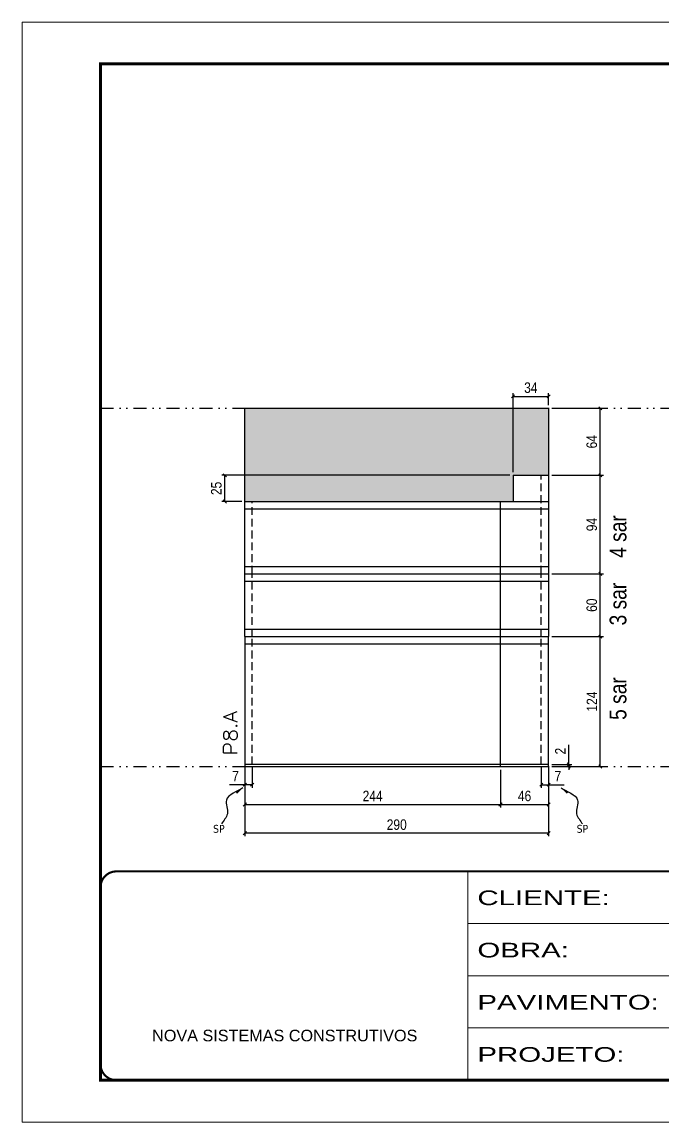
# Model space of a CAD drawing. Extents: x 14400 to 27878, y -21631 to 6985.
# Drawn here: x 19182 to 19793, y 2489 to 3539 of the extents above; entities that cross this region are included whole.
import ezdxf

# ---------------------------------------------------------------- set-up
doc = ezdxf.new("R2010")
doc.units = 0
for name, pattern in [('CONTINUO', [0]), ('DASHED', [0.75, 0.5, -0.25]), ('DIVIDE2', [0.625, 0.25, -0.125, 0, -0.125, 0, -0.125]), ('HIDDEN', [0.375, 0.25, -0.125])]:
    doc.linetypes.add(name, pattern=pattern)
for name, color, linetype in [('COTA', 241, 'Continuous'), ('NOMENCLATURA', 7, 'Continuous'), ('Nível', 160, 'Continuous'), ('Painéis', 200, 'Continuous'), ('SARR_2.2x7', 40, 'Continuous'), ('Sarrafo de Pressão', 42, 'HIDDEN'), ('texto', 7, 'Continuous')]:
    doc.layers.add(name, color=color, linetype=linetype)
for name, color, linetype, lineweight in [('Folhas', 255, 'Continuous', 9), ('SARRAFO DE PRESSAO', 251, 'DASHED', 9), ('Texto Seção', 7, 'Continuous', 15)]:
    doc.layers.add(name, color=color, linetype=linetype, lineweight=lineweight)
doc.styles.add('ARIAL', font='arial.ttf')
doc.styles.add('ARIAL_NARROW', font='ARIALN.TTF', dxfattribs={"height": 0.2})
doc.styles.add('COTA TECNICA', font='techl___.ttf', dxfattribs={"height": 10})
doc.styles.add('COTA TECNICA-50', font='techl___.ttf', dxfattribs={"height": 10})
doc.styles.add('REGUA-120', font='ROMANS.shx', dxfattribs={"height": 15})
doc.styles.get("Standard").update_dxf_attribs({"font": 'arial.ttf'})
doc.styles.add('Tecnologia', font='')
doc.styles.get('Tecnologia').set_extended_font_data('Forgotten Futurist')
doc.dimstyles.new('COTA PAINEL-50', dxfattribs={"dimtxt": 10, "dimasz": 3, "dimexe": 3, "dimexo": 3, "dimgap": 3, "dimtad": 1, "dimdec": 1, "dimzin": 12, "dimdsep": 46, "dimtxsty": 'COTA TECNICA-50', "dimblk1": 'OBLIQUE', "dimblk2": 'OBLIQUE', "dimsah": 1, "dimcen": 0.9, "dimclrd": 4, "dimclre": 4, "dimclrt": 240, "dimadec": 1, "dimazin": 3, "dimtfac": 1, "dimtdec": 1, "dimtmove": 0, "dimatfit": 3, "dimfxl": 1, "dimtolj": 1, "dimtzin": 12, "dimarcsym": 0})
doc.dimstyles.new('PAINEL', dxfattribs={"dimtxt": 10, "dimasz": 3, "dimexe": 3, "dimexo": 3, "dimgap": 3, "dimtad": 1, "dimdec": 1, "dimzin": 12, "dimdsep": 46, "dimtxsty": 'COTA TECNICA', "dimblk1": 'OBLIQUE', "dimblk2": 'OBLIQUE', "dimsah": 1, "dimcen": 0.9, "dimclrd": 4, "dimclre": 4, "dimclrt": 240, "dimadec": 1, "dimazin": 3, "dimtfac": 1, "dimtdec": 1, "dimtmove": 0, "dimatfit": 3, "dimfxl": 1, "dimtolj": 1, "dimtzin": 12, "dimarcsym": 0})
doc.dimstyles.get("Standard").update_dxf_attribs({"dimtxt": 0.18, "dimasz": 0.18, "dimexe": 0.18, "dimexo": 0.0625, "dimgap": 0.09, "dimtad": 0, "dimtih": 1, "dimtoh": 1, "dimdec": 4, "dimzin": 0, "dimdsep": 46, "dimtxsty": 'Standard', "dimcen": 0.09, "dimadec": 0, "dimazin": 0, "dimtfac": 1, "dimtdec": 4, "dimtofl": 0, "dimtmove": 0, "dimatfit": 3, "dimfxl": 1, "dimtolj": 1, "dimtzin": 0, "dimarcsym": 0})

# ---------------------------------------------------------------- blocks, each defined once
blk = doc.blocks.new('9999999999')
at = {"color": 30, "linetype": 'CONTINUO'}
for p, q in [((98564.6, 34230.2), (98564.6, 34429.4)), ((98564.6, 34379.6), (99584, 34379.6)), ((98564.6, 34329.8), (99488, 34329.8)), ((98564.6, 34280), (99488, 34280))]:
    blk.add_line(p, q, dxfattribs=at)
at = {"color": 30, "linetype": 'CONTINUO', "const_width": 2}
blk.add_lwpolyline([(99584, 34230.2), (99584, 34414.4, 0.414214), (99569, 34429.4), (98229, 34429.4, 0.414214), (98214, 34414.4), (98214, 34245.2, 0.414214), (98229, 34230.2), (99584, 34230.2)], format="xyb", dxfattribs=at)
at = {"layer": 'Folhas'}
blk.add_lwpolyline([(98139, 34190.2), (99624, 34190.2), (99624, 35240.2), (98139, 35240.2)], close=True, dxfattribs=at)
at = {"layer": 'Folhas', "color": 30, "const_width": 3}
blk.add_lwpolyline([(98214, 34230.2), (99584, 34230.2), (99584, 35200.2), (98214, 35200.2)], close=True, dxfattribs=at)
at = {"color": 7, "linetype": 'Continuous', "ltscale": 5, "style": 'ARIAL'}
blk.add_text('NOVA SISTEMAS CONSTRUTIVOS', height=11.059, dxfattribs=at).set_placement((98263.2, 34267.2))
at = {"layer": 'Folhas', "color": 7, "style": 'Tecnologia', "width": 1.5}
for s, p in [('CLIENTE:', (98573.7, 34397.2)), ('OBRA:', (98573.7, 34347.3)), ('PAVIMENTO:', (98573.7, 34297.5)), ('PROJETO:', (98573.7, 34247.7))]:
    blk.add_text(s, height=14, dxfattribs=at).set_placement(p)
blk = doc.blocks.new('_Oblique')
at = {"color": 0, "linetype": 'ByBlock', "lineweight": -2}
blk.add_line((-0.5, -0.5), (0.5, 0.5), dxfattribs=at)
blk = doc.blocks.new('*D1926')
at = {"layer": 'COTA', "color": 4, "lineweight": -2, "transparency": 16777216}
for p, q in [((19394.7, 2827.3), (19394.7, 2761.7)), ((19684.7, 2827.3), (19684.7, 2761.7)), ((19684.7, 2764.7), (19394.7, 2764.7))]:
    blk.add_line(p, q, dxfattribs=at)
at = {"layer": 'Defpoints', "color": 0, "transparency": 16777216}
for p in [(19394.7, 2830.3), (19684.7, 2830.3), (19394.7, 2764.7)]:
    blk.add_point(p, dxfattribs=at)
at = {"layer": 'COTA', "color": 4, "lineweight": -2, "transparency": 16777216, "xscale": 3, "yscale": 3, "zscale": 3, "rotation": 180}
blk.add_blockref('_Oblique', (19394.7, 2764.7), dxfattribs=at)
at = {"layer": 'COTA', "color": 4, "lineweight": -2, "transparency": 16777216, "xscale": 3, "yscale": 3, "zscale": 3}
blk.add_blockref('_Oblique', (19684.7, 2764.7), dxfattribs=at)
at = {"layer": 'COTA', "color": 240, "transparency": 16777216, "insert": (19539.7, 2772.8), "char_height": 10, "attachment_point": 5, "style": 'COTA TECNICA'}
blk.add_mtext('\\A1;290', dxfattribs=at)
blk = doc.blocks.new('*D1927')
at = {"layer": 'COTA', "color": 4, "lineweight": -2, "transparency": 16777216}
for p, q in [((19677.7, 2827.3), (19677.7, 2808)), ((19684.7, 2825.3), (19684.7, 2808)), ((19677.7, 2811), (19684.7, 2811)), ((19684.7, 2811), (19699.4, 2811))]:
    blk.add_line(p, q, dxfattribs=at)
at = {"layer": 'Defpoints', "color": 0, "transparency": 16777216}
for p in [(19677.7, 2830.3), (19684.7, 2828.3), (19684.7, 2811)]:
    blk.add_point(p, dxfattribs=at)
at = {"layer": 'COTA', "color": 4, "lineweight": -2, "transparency": 16777216, "xscale": 3, "yscale": 3, "zscale": 3, "rotation": 180}
blk.add_blockref('_Oblique', (19677.7, 2811), dxfattribs=at)
at = {"layer": 'COTA', "color": 4, "lineweight": -2, "transparency": 16777216, "xscale": 3, "yscale": 3, "zscale": 3}
blk.add_blockref('_Oblique', (19684.7, 2811), dxfattribs=at)
at = {"layer": 'COTA', "color": 240, "transparency": 16777216, "insert": (19693.5, 2819.1), "char_height": 10, "attachment_point": 5, "style": 'COTA TECNICA-50'}
blk.add_mtext('\\A1;7', dxfattribs=at)
blk = doc.blocks.new('*D1928')
at = {"layer": 'COTA', "color": 4, "lineweight": -2, "transparency": 16777216}
for p, q in [((19394.7, 2825.3), (19394.7, 2808)), ((19401.7, 2827.3), (19401.7, 2808)), ((19394.7, 2811), (19380, 2811)), ((19401.7, 2811), (19394.7, 2811))]:
    blk.add_line(p, q, dxfattribs=at)
at = {"layer": 'Defpoints', "color": 0, "transparency": 16777216}
for p in [(19394.7, 2828.3), (19401.7, 2830.3), (19394.7, 2811)]:
    blk.add_point(p, dxfattribs=at)
at = {"layer": 'COTA', "color": 4, "lineweight": -2, "transparency": 16777216, "xscale": 3, "yscale": 3, "zscale": 3, "rotation": 180}
blk.add_blockref('_Oblique', (19394.7, 2811), dxfattribs=at)
at = {"layer": 'COTA', "color": 4, "lineweight": -2, "transparency": 16777216, "xscale": 3, "yscale": 3, "zscale": 3}
blk.add_blockref('_Oblique', (19401.7, 2811), dxfattribs=at)
at = {"layer": 'COTA', "color": 240, "transparency": 16777216, "insert": (19385.8, 2819.1), "char_height": 10, "attachment_point": 5, "style": 'COTA TECNICA-50'}
blk.add_mtext('\\A1;7', dxfattribs=at)
blk = doc.blocks.new('*D1929')
at = {"layer": 'COTA', "color": 4, "lineweight": -2, "transparency": 16777216}
for p, q in [((19703.9, 2830.3), (19703.9, 2849.1)), ((19687.7, 2830.3), (19706.9, 2830.3)), ((19687.7, 2828.3), (19706.9, 2828.3)), ((19703.9, 2828.3), (19703.9, 2830.3)), ((19703.9, 2828.3), (19703.9, 2825.3))]:
    blk.add_line(p, q, dxfattribs=at)
at = {"layer": 'Defpoints', "color": 0, "transparency": 16777216}
for p in [(19684.7, 2830.3), (19684.7, 2828.3), (19703.9, 2828.3)]:
    blk.add_point(p, dxfattribs=at)
at = {"layer": 'COTA', "color": 4, "lineweight": -2, "transparency": 16777216, "xscale": 3, "yscale": 3, "zscale": 3}
for p, rotation in [((19703.9, 2830.3), 270), ((19703.9, 2828.3), 90)]:
    blk.add_blockref('_Oblique', p, dxfattribs=dict(at, rotation=rotation))
at = {"layer": 'COTA', "color": 240, "transparency": 16777216, "insert": (19695.9, 2843), "char_height": 10, "attachment_point": 5, "rotation": 90, "style": 'COTA TECNICA-50'}
blk.add_mtext('\\A1;2', dxfattribs=at)
blk = doc.blocks.new('*D1931')
at = {"layer": 'COTA', "color": 4, "lineweight": -2, "transparency": 16777216}
for p, q in [((19394.7, 2825.3), (19394.7, 2789.1)), ((19638.7, 2825.3), (19638.7, 2789.1)), ((19394.7, 2792.1), (19638.7, 2792.1))]:
    blk.add_line(p, q, dxfattribs=at)
at = {"layer": 'Defpoints', "color": 0, "transparency": 16777216}
for p in [(19394.7, 2828.3), (19638.7, 2828.3), (19638.7, 2792.1)]:
    blk.add_point(p, dxfattribs=at)
at = {"layer": 'COTA', "color": 4, "lineweight": -2, "transparency": 16777216, "xscale": 3, "yscale": 3, "zscale": 3, "rotation": 180}
blk.add_blockref('_Oblique', (19394.7, 2792.1), dxfattribs=at)
at = {"layer": 'COTA', "color": 4, "lineweight": -2, "transparency": 16777216, "xscale": 3, "yscale": 3, "zscale": 3}
blk.add_blockref('_Oblique', (19638.7, 2792.1), dxfattribs=at)
at = {"layer": 'COTA', "color": 240, "transparency": 16777216, "insert": (19516.7, 2800.2), "char_height": 10, "attachment_point": 5, "style": 'COTA TECNICA'}
blk.add_mtext('\\A1;244', dxfattribs=at)
blk = doc.blocks.new('*D1932')
at = {"layer": 'COTA', "color": 4, "lineweight": -2, "transparency": 16777216}
for p, q in [((19687.7, 2952.3), (19737, 2952.3)), ((19734, 2828.3), (19734, 2952.3)), ((19687.7, 2828.3), (19737, 2828.3))]:
    blk.add_line(p, q, dxfattribs=at)
at = {"layer": 'Defpoints', "color": 0, "transparency": 16777216}
for p in [(19684.7, 2952.3), (19734, 2952.3), (19684.7, 2828.3)]:
    blk.add_point(p, dxfattribs=at)
at = {"layer": 'COTA', "color": 4, "lineweight": -2, "transparency": 16777216, "xscale": 3, "yscale": 3, "zscale": 3}
for p, rotation in [((19734, 2952.3), 90), ((19734, 2828.3), 270)]:
    blk.add_blockref('_Oblique', p, dxfattribs=dict(at, rotation=rotation))
at = {"layer": 'COTA', "color": 240, "transparency": 16777216, "insert": (19726, 2890.3), "char_height": 10, "attachment_point": 5, "rotation": 90, "style": 'COTA TECNICA'}
blk.add_mtext('\\A1;124', dxfattribs=at)
blk = doc.blocks.new('*D1925')
at = {"layer": 'COTA', "color": 4, "lineweight": -2, "transparency": 16777216}
for p, q in [((19687.7, 3012.3), (19737, 3012.3)), ((19734, 2952.3), (19734, 3012.3)), ((19687.7, 2952.3), (19737, 2952.3))]:
    blk.add_line(p, q, dxfattribs=at)
at = {"layer": 'Defpoints', "color": 0, "transparency": 16777216}
for p in [(19684.7, 3012.3), (19734, 3012.3), (19684.7, 2952.3)]:
    blk.add_point(p, dxfattribs=at)
at = {"layer": 'COTA', "color": 4, "lineweight": -2, "transparency": 16777216, "xscale": 3, "yscale": 3, "zscale": 3}
for p, rotation in [((19734, 3012.3), 90), ((19734, 2952.3), 270)]:
    blk.add_blockref('_Oblique', p, dxfattribs=dict(at, rotation=rotation))
at = {"layer": 'COTA', "color": 240, "transparency": 16777216, "insert": (19725.9, 2982.3), "char_height": 10, "attachment_point": 5, "rotation": 90, "style": 'COTA TECNICA'}
blk.add_mtext('\\A1;60', dxfattribs=at)
blk = doc.blocks.new('*D1933')
at = {"layer": 'COTA', "color": 4, "lineweight": -2, "transparency": 16777216}
for p, q in [((19687.7, 3170.3), (19737, 3170.3)), ((19734, 3106.3), (19734, 3170.3)), ((19687.7, 3106.3), (19737, 3106.3))]:
    blk.add_line(p, q, dxfattribs=at)
at = {"layer": 'Defpoints', "color": 0, "transparency": 16777216}
for p in [(19684.7, 3170.3), (19734, 3170.3), (19684.7, 3106.3)]:
    blk.add_point(p, dxfattribs=at)
at = {"layer": 'COTA', "color": 4, "lineweight": -2, "transparency": 16777216, "xscale": 3, "yscale": 3, "zscale": 3}
for p, rotation in [((19734, 3170.3), 90), ((19734, 3106.3), 270)]:
    blk.add_blockref('_Oblique', p, dxfattribs=dict(at, rotation=rotation))
at = {"layer": 'COTA', "color": 240, "transparency": 16777216, "insert": (19725.9, 3138.3), "char_height": 10, "attachment_point": 5, "rotation": 90, "style": 'COTA TECNICA'}
blk.add_mtext('\\A1;64', dxfattribs=at)
blk = doc.blocks.new('*D2324')
at = {"layer": 'COTA', "color": 4, "lineweight": -2, "transparency": 16777216}
for p, q in [((19687.7, 3106.3), (19737, 3106.3)), ((19734, 3012.3), (19734, 3106.3)), ((19687.7, 3012.3), (19737, 3012.3))]:
    blk.add_line(p, q, dxfattribs=at)
at = {"layer": 'Defpoints', "color": 0, "transparency": 16777216}
for p in [(19684.7, 3106.3), (19734, 3106.3), (19684.7, 3012.3)]:
    blk.add_point(p, dxfattribs=at)
at = {"layer": 'COTA', "color": 4, "lineweight": -2, "transparency": 16777216, "xscale": 3, "yscale": 3, "zscale": 3}
for p, rotation in [((19734, 3106.3), 90), ((19734, 3012.3), 270)]:
    blk.add_blockref('_Oblique', p, dxfattribs=dict(at, rotation=rotation))
at = {"layer": 'COTA', "color": 240, "transparency": 16777216, "insert": (19725.9, 3059.3), "char_height": 10, "attachment_point": 5, "rotation": 90, "style": 'COTA TECNICA'}
blk.add_mtext('\\A1;94', dxfattribs=at)
blk = doc.blocks.new('*D2515')
at = {"layer": 'COTA', "color": 4, "lineweight": -2, "transparency": 16777216}
for p, q in [((19650.7, 3109.3), (19650.7, 3184.6)), ((19650.7, 3181.6), (19684.7, 3181.6)), ((19684.7, 3173.3), (19684.7, 3184.6))]:
    blk.add_line(p, q, dxfattribs=at)
at = {"layer": 'Defpoints', "color": 0, "transparency": 16777216}
for p in [(19684.7, 3181.6), (19684.7, 3170.3), (19650.7, 3106.3)]:
    blk.add_point(p, dxfattribs=at)
at = {"layer": 'COTA', "color": 4, "lineweight": -2, "transparency": 16777216, "xscale": 3, "yscale": 3, "zscale": 3, "rotation": 180}
blk.add_blockref('_Oblique', (19650.7, 3181.6), dxfattribs=at)
at = {"layer": 'COTA', "color": 4, "lineweight": -2, "transparency": 16777216, "xscale": 3, "yscale": 3, "zscale": 3}
blk.add_blockref('_Oblique', (19684.7, 3181.6), dxfattribs=at)
at = {"layer": 'COTA', "color": 240, "transparency": 16777216, "insert": (19667.7, 3189.9), "char_height": 10, "attachment_point": 5, "style": 'COTA TECNICA'}
blk.add_mtext('\\A1;34', dxfattribs=at)
blk = doc.blocks.new('*D2516')
at = {"layer": 'COTA', "color": 4, "lineweight": -2, "transparency": 16777216}
for p, q in [((19647.7, 3106.3), (19372.6, 3106.3)), ((19375.6, 3081.3), (19375.6, 3106.3)), ((19391.7, 3081.3), (19372.6, 3081.3))]:
    blk.add_line(p, q, dxfattribs=at)
at = {"layer": 'Defpoints', "color": 0, "transparency": 16777216}
for p in [(19375.6, 3106.3), (19650.7, 3106.3), (19394.7, 3081.3)]:
    blk.add_point(p, dxfattribs=at)
at = {"layer": 'COTA', "color": 4, "lineweight": -2, "transparency": 16777216, "xscale": 3, "yscale": 3, "zscale": 3}
for p, rotation in [((19375.6, 3106.3), 90), ((19375.6, 3081.3), 270)]:
    blk.add_blockref('_Oblique', p, dxfattribs=dict(at, rotation=rotation))
at = {"layer": 'COTA', "color": 240, "transparency": 16777216, "insert": (19367.5, 3093.8), "char_height": 10, "attachment_point": 5, "rotation": 90, "style": 'COTA TECNICA'}
blk.add_mtext('\\A1;25', dxfattribs=at)
blk = doc.blocks.new('*D2517')
at = {"layer": 'COTA', "color": 4, "lineweight": -2, "transparency": 16777216}
for p, q in [((19638.7, 2825.3), (19638.7, 2789.1)), ((19684.7, 2825.3), (19684.7, 2789.1)), ((19638.7, 2792.1), (19684.7, 2792.1))]:
    blk.add_line(p, q, dxfattribs=at)
at = {"layer": 'Defpoints', "color": 0, "transparency": 16777216}
for p in [(19638.7, 2828.3), (19684.7, 2828.3), (19684.7, 2792.1)]:
    blk.add_point(p, dxfattribs=at)
at = {"layer": 'COTA', "color": 4, "lineweight": -2, "transparency": 16777216, "xscale": 3, "yscale": 3, "zscale": 3, "rotation": 180}
blk.add_blockref('_Oblique', (19638.7, 2792.1), dxfattribs=at)
at = {"layer": 'COTA', "color": 4, "lineweight": -2, "transparency": 16777216, "xscale": 3, "yscale": 3, "zscale": 3}
blk.add_blockref('_Oblique', (19684.7, 2792.1), dxfattribs=at)
at = {"layer": 'COTA', "color": 240, "transparency": 16777216, "insert": (19661.7, 2800.2), "char_height": 10, "attachment_point": 5, "style": 'COTA TECNICA'}
blk.add_mtext('\\A1;46', dxfattribs=at)

msp = doc.modelspace()

# ---------------------------------------------------------------- hatches: boundary and pattern name
at = {"layer": 'COTA'}
h = msp.add_hatch(dxfattribs=at)
h.set_pattern_fill('AR-CONC', color=256, scale=0.03)
h.paths.add_polyline_path([(19684.68, 3170.29), (19394.68, 3170.29), (19394.68, 3081.29), (19650.68, 3081.29), (19650.68, 3106.29), (19684.68, 3106.29)])

# ---------------------------------------------------------------- linework, layer by layer
for p, q in [((19394.68, 3081.29), (19394.68, 3170.29)), ((19394.68, 3170.29), (19684.68, 3170.29)), ((19684.68, 3170.29), (19684.68, 3106.29))]:
    msp.add_line(p, q, dxfattribs=at)
at = {"layer": 'Nível', "color": 4, "linetype": 'DIVIDE2', "ltscale": 50}
for p, q in [((19256.97, 3170.29), (20626.97, 3170.29)), ((19256.97, 2828.29), (20626.97, 2828.29))]:
    msp.add_line(p, q, dxfattribs=at)
at = {"layer": 'Painéis'}
for p, q in [((19650.68, 3106.29), (19650.68, 3081.29)), ((19650.68, 3106.29), (19684.68, 3106.29)), ((19684.68, 3106.29), (19684.68, 2952.29)), ((19394.68, 2952.29), (19394.68, 3081.29)), ((19394.68, 3081.29), (19650.68, 3081.29)), ((19638.68, 2828.29), (19638.68, 3081.29)), ((19394.68, 3012.29), (19684.68, 3012.29)), ((19394.68, 2952.29), (19684.68, 2952.29)), ((19394.68, 2952.29), (19394.68, 2830.29)), ((19684.68, 2830.29), (19684.68, 2952.29))]:
    msp.add_line(p, q, dxfattribs=at)
msp.add_lwpolyline([(19684.68, 2830.29), (19394.68, 2830.29), (19394.68, 2828.29), (19684.68, 2828.29)], close=True, dxfattribs=at)
at = {"layer": 'SARR_2.2x7'}
for p, q in [((19650.68, 3081.29), (19684.68, 3081.29)), ((19394.68, 3074.29), (19684.68, 3074.29)), ((19394.68, 3019.29), (19684.68, 3019.29)), ((19394.68, 3005.29), (19684.68, 3005.29)), ((19394.68, 2959.29), (19684.68, 2959.29)), ((19394.68, 2945.29), (19684.68, 2945.29))]:
    msp.add_line(p, q, dxfattribs=at)
at = {"layer": 'Sarrafo de Pressão', "ltscale": 30}
for p, q in [((19677.68, 3012.29), (19677.68, 3106.29)), ((19401.68, 3012.29), (19401.68, 3081.29)), ((19401.68, 2952.29), (19401.68, 3012.29)), ((19677.68, 2952.29), (19677.68, 3012.29)), ((19401.68, 2830.29), (19401.68, 2952.29)), ((19677.68, 2830.29), (19677.68, 2952.29))]:
    msp.add_line(p, q, dxfattribs=at)

# ---------------------------------------------------------------- block references
at = {"layer": 'SARRAFO DE PRESSAO', "color": 6, "linetype": 'ByBlock'}
msp.add_blockref('9999999999', (-78957.01, -31701.2), dxfattribs=at)

# ---------------------------------------------------------------- texts
at = {"layer": 'NOMENCLATURA', "style": 'ARIAL_NARROW'}
for s, p in [('4 sar', (19758.92, 3027.47)), ('3 sar', (19758.92, 2962.97)), ('5 sar', (19758.92, 2872.8))]:
    msp.add_text(s, height=16, rotation=90, dxfattribs=at).set_placement(p)
at = {"layer": 'texto', "color": 0, "char_height": 7.5, "attachment_point": 5}
for insert in [(19369.9, 2768.79), (19716.93, 2768.79)]:
    msp.add_mtext('{\\fTahoma|b0|i0|c0|p34;\\C4;SP}', dxfattribs=dict(at, insert=insert))
at = {"layer": 'Texto Seção', "style": 'REGUA-120', "width": 1.1}
msp.add_text('P8.A', height=13, rotation=90, dxfattribs=at).set_placement((19387.43, 2839.05))

# ---------------------------------------------------------------- dimensions: what is measured, and where the dimension line sits
at = {"layer": 'COTA'}
for base, p1, p2, dimstyle, picture, middle in [((19684.68, 3181.65), (19650.68, 3106.29), (19684.68, 3170.29), 'PAINEL', '*D2515', (19667.68, 3189.87)), ((19638.68, 2792.11), (19394.68, 2828.29), (19638.68, 2828.29), 'PAINEL', '*D1931', (19516.68, 2800.18)), ((19684.68, 2792.11), (19638.68, 2828.29), (19684.68, 2828.29), 'PAINEL', '*D2517', (19661.68, 2800.21)), ((19684.68, 2811.04), (19677.68, 2830.29), (19684.68, 2828.29), 'COTA PAINEL-50', '*D1927', (19693.55, 2819.12))]:
    dim = msp.add_linear_dim(base=base, p1=p1, p2=p2, dimstyle=dimstyle, dxfattribs=at)
    dim.commit()
    dim.dimension.update_dxf_attribs({"geometry": picture, "text_midpoint": middle})
for base, p1, p2, angle, dimstyle, picture, middle in [((19734.05, 3170.29), (19684.68, 3106.29), (19684.68, 3170.29), 90, 'PAINEL', '*D1933', (19725.95, 3138.29)), ((19375.62, 3106.29), (19394.68, 3081.29), (19650.68, 3106.29), 90, 'PAINEL', '*D2516', (19367.51, 3093.79)), ((19734.05, 3106.29), (19684.68, 3012.29), (19684.68, 3106.29), 90, 'PAINEL', '*D2324', (19725.95, 3059.29)), ((19734.05, 3012.29), (19684.68, 2952.29), (19684.68, 3012.29), 90, 'PAINEL', '*D1925', (19725.95, 2982.29)), ((19734.05, 2952.29), (19684.68, 2828.29), (19684.68, 2952.29), 90, 'PAINEL', '*D1932', (19725.98, 2890.29)), ((19394.68, 2811.04), (19401.68, 2830.29), (19394.68, 2828.29), 180, 'COTA PAINEL-50', '*D1928', (19385.82, 2819.12))]:
    dim = msp.add_linear_dim(base=base, p1=p1, p2=p2, angle=angle, dimstyle=dimstyle, dxfattribs=at)
    dim.commit()
    dim.dimension.update_dxf_attribs({"geometry": picture, "text_midpoint": middle})
dim = msp.add_linear_dim(base=(19703.94, 2828.29), p1=(19684.68, 2830.29), p2=(19684.68, 2828.29), angle=90, dimstyle='COTA PAINEL-50', dxfattribs=at)
dim.commit()
dim.dimension.update_dxf_attribs({"geometry": '*D1929', "text_midpoint": (19703.94, 2843.03), "dimtype": 160})
dim = msp.add_linear_dim(base=(19394.68, 2764.67), p1=(19684.68, 2830.29), p2=(19394.68, 2830.29), angle=180, dimstyle='PAINEL', override={"dimarcsym": 2}, dxfattribs=at)
dim.commit()
dim.dimension.update_dxf_attribs({"geometry": '*D1926', "text_midpoint": (19539.68, 2772.8)})

# ---------------------------------------------------------------- leaders
at = {"layer": 'COTA', "path_type": 1}
for points in [[(19392.85, 2808.1), (19377.07, 2796.27), (19377.99, 2783.26), (19372.44, 2773.48)], [(19696.51, 2808.1), (19712.3, 2796.27), (19711.37, 2783.26), (19716.92, 2773.48)]]:
    msp.add_leader(points, dimstyle='Standard', override={"dimasz": 8}, dxfattribs=at)

doc.saveas('drawing.dxf')
